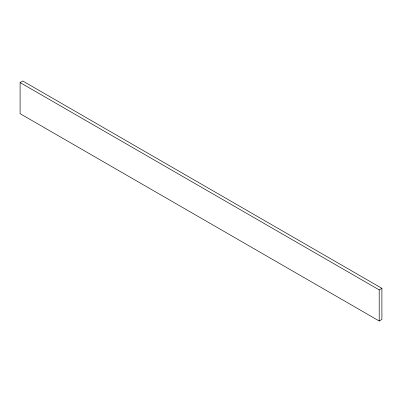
<?xml version="1.0" encoding="UTF-8"?>
<svg xmlns="http://www.w3.org/2000/svg" width="402" height="402" viewBox="0 0 402 402"><rect width="100%" height="100%" fill="white"/><g stroke="black" fill="none" stroke-linecap="round" stroke-linejoin="round"><path stroke-width="0.6" d="M20.1 82.566L22.793 81.008L381.9 288.334L381.9 319.434L379.207 320.992L20.1 113.665L20.1 82.566L379.207 289.892L381.9 288.334M379.207 289.892L379.207 320.992"/></g></svg>
